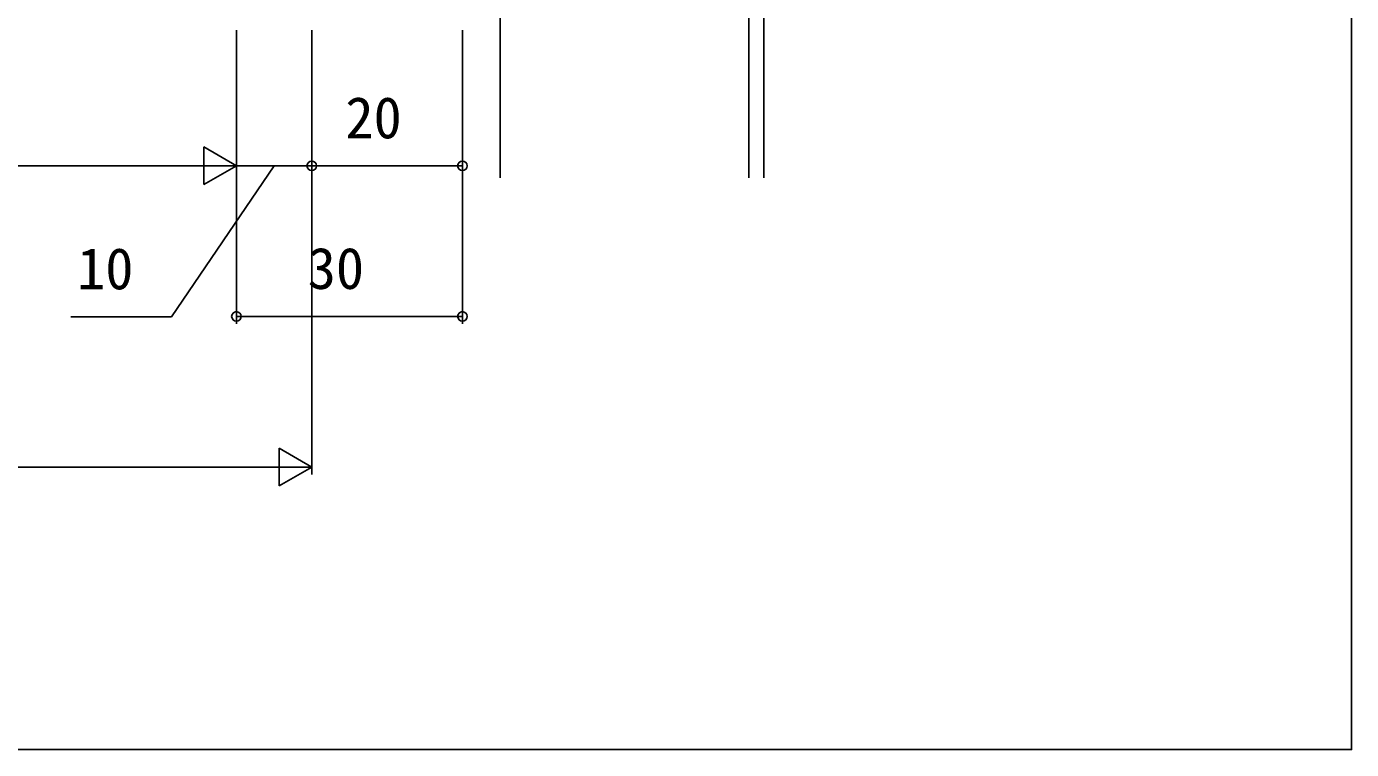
# Model space of a CAD drawing. Units: millimetres, scale not verified. Extents: x -437 to 438, y -281 to 279.
# Drawn here: x 262.3 to 438.2, y -281.2 to -185.2 of the extents above; entities that cross this region are included whole.
import ezdxf
from ezdxf.enums import TextEntityAlignment as Align

# ---------------------------------------------------------------- set-up
doc = ezdxf.new("R2010")
doc.units = ezdxf.units.MM
doc.header["$LTSCALE"] = 2
for name, color, linetype in [('0-7_YKK_D', 6, 'Continuous'), ('0-8_YKK_ZWAK', 7, 'Continuous'), ('0-9_YSS_K', 3, 'Continuous')]:
    doc.layers.add(name, color=color, linetype=linetype)
doc.styles.add('ＭＳ ゴシック', font='')
doc.styles.get('ＭＳ ゴシック').set_extended_font_data('MS Gothic')

msp = doc.modelspace()

# ---------------------------------------------------------------- linework, layer by layer
at = {"layer": '0-7_YKK_D'}
for p, q in [((290.195, -185.7), (290.195, -204.7)), ((290.195, -185.7), (290.195, -224.7)), ((290.195, -185.7), (290.195, -204.7)), ((300.195, -185.7), (300.195, -244.7)), ((300.195, -185.7), (300.195, -204.7)), ((300.195, -185.7), (300.195, -204.7)), ((320.195, -185.7), (320.195, -204.7)), ((320.195, -185.7), (320.195, -224.7)), ((290.195, -203.7), (285.865, -201.2)), ((285.865, -201.2), (285.865, -206.2)), ((-25.805, -203.7), (285.195, -203.7)), ((290.195, -203.7), (281.535, -203.7)), ((290.195, -203.7), (285.865, -206.2)), ((300.195, -203.7), (290.195, -203.7)), ((300.195, -203.7), (320.195, -203.7)), ((290.195, -223.7), (320.195, -223.7)), ((300.195, -243.7), (295.865, -241.2)), ((295.865, -241.2), (295.865, -246.2)), ((-35.805, -243.7), (295.195, -243.7)), ((300.195, -243.7), (291.535, -243.7)), ((300.195, -243.7), (295.865, -246.2))]:
    msp.add_line(p, q, dxfattribs=at)
msp.add_lwpolyline([(295.195, -203.7), (281.571, -223.747), (268.196, -223.747)], dxfattribs=at)
for centre in [(300.195, -203.7), (300.195, -203.7), (320.195, -203.7), (290.195, -223.7), (320.195, -223.7)]:
    msp.add_circle(centre, 0.637, dxfattribs=at)
at = {"layer": '0-8_YKK_ZWAK'}
msp.add_lwpolyline([(-436.8, -281.2), (438.2, -281.2), (438.2, 243.8)], dxfattribs=at)
at = {"layer": '0-9_YSS_K'}
for p, q in [((358.195, -205.289), (358.195, -62.1)), ((360.195, -205.289), (360.195, -62.1)), ((325.195, -181.1), (325.195, -205.289))]:
    msp.add_line(p, q, dxfattribs=at)

# ---------------------------------------------------------------- texts
at = {"layer": '0-7_YKK_D', "style": 'ＭＳ ゴシック'}
for s, p in [('20', (304.655, -201.7)), ('10', (269.045, -221.747)), ('30', (299.655, -221.7))]:
    msp.add_text(s, height=5.499, dxfattribs=at).set_placement(p, align=Align.BOTTOM_LEFT)

doc.saveas('drawing.dxf')
